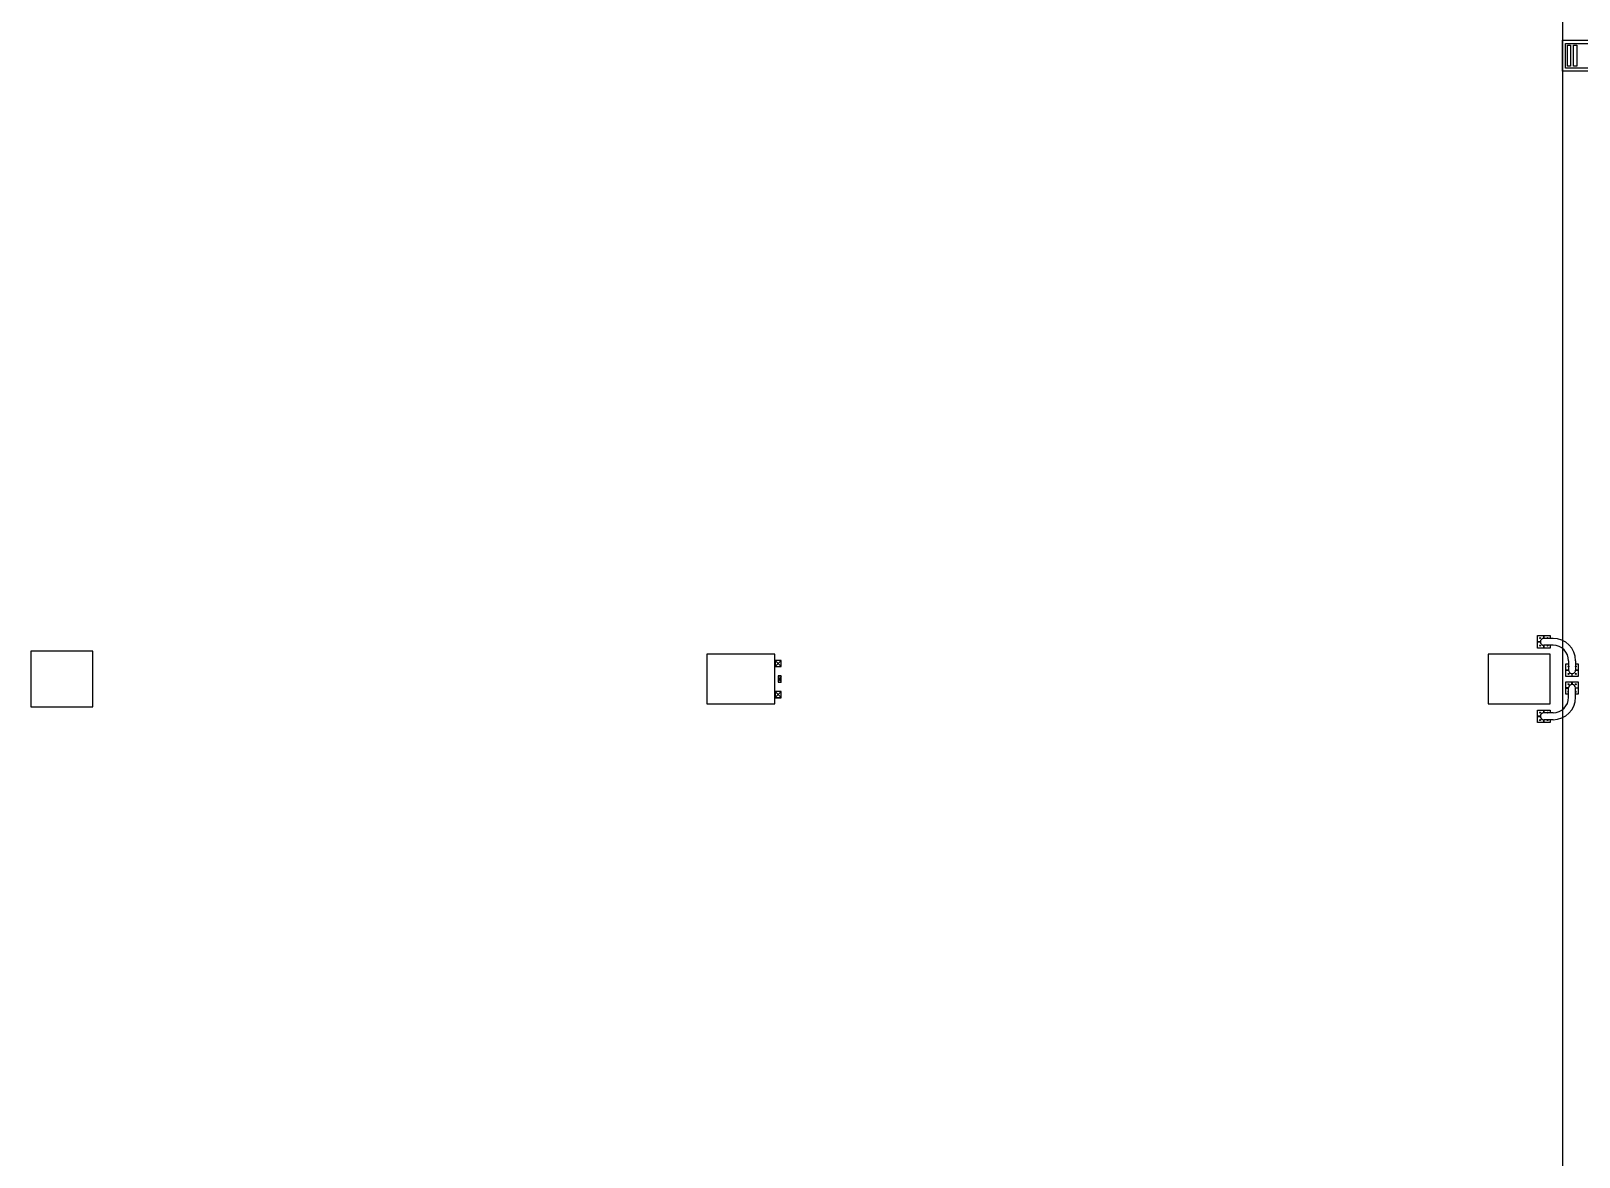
# Model space of a CAD drawing. Header units: millimetres. Extents: x 0 to 356400, y 0 to 68257.
# Drawn here: x 110496 to 111495, y 5490 to 6216 of the extents above; entities that cross this region are included whole.
import ezdxf

# ---------------------------------------------------------------- set-up
doc = ezdxf.new("R2010")
doc.units = ezdxf.units.MM
doc.header["$LTSCALE"] = 75
doc.layers.add('8', color=8, linetype='Continuous')

# ---------------------------------------------------------------- blocks, each defined once
blk = doc.blocks.new('G$C7369CDF7')
at = {"layer": '8'}
for p, q in [((28930, 58050), (28930, 72750)), ((28980, 58100), (28980, 72700)), ((29380, 72700), (29380, 58100)), ((29430, 72750), (29430, 58050)), ((29010, 58230), (29010, 58280)), ((29010, 58280), (29350, 58280)), ((29350, 58230), (29010, 58230)), ((29010, 58130), (29010, 58180)), ((29010, 58180), (29350, 58180)), ((29350, 58280), (29350, 58230)), ((29350, 58180), (29350, 58130)), ((38936, 58262), (39086, 58262)), ((38986, 58262), (38986, 58306)), ((38986, 58306), (39186, 58306)), ((39084, 58302), (39084, 58262)), ((39088, 58302), (39084, 58302)), ((39088, 58262), (39088, 58302)), ((39182, 58208), (39142, 58208)), ((39142, 58204), (39182, 58204)), ((39182, 58204), (39182, 58208)), ((39186, 58306), (39186, 58106)), ((39274, 58106), (39274, 58306)), ((39274, 58306), (39474, 58306)), ((39278, 58204), (39278, 58208)), ((39278, 58208), (39318, 58208)), ((39318, 58204), (39278, 58204)), ((39372, 58302), (39376, 58302)), ((39372, 58262), (39372, 58302)), ((39524, 58262), (39374, 58262)), ((39376, 58302), (39376, 58262)), ((39474, 58306), (39474, 58262)), ((21630, 58050), (97030, 58050)), ((29430, 58050), (28930, 58050)), ((29380, 58100), (28980, 58100)), ((29350, 58130), (29010, 58130)), ((38936, 58150), (39086, 58150)), ((38986, 58106), (38986, 58150)), ((39186, 58106), (38986, 58106)), ((39084, 58110), (39084, 58150)), ((39088, 58110), (39084, 58110)), ((39088, 58150), (39088, 58110)), ((39474, 58106), (39274, 58106)), ((39372, 58150), (39372, 58110)), ((39372, 58110), (39376, 58110)), ((39524, 58150), (39374, 58150)), ((39376, 58110), (39376, 58150)), ((39474, 58150), (39474, 58106)), ((38530, 57650), (38530, 57850)), ((38530, 57850), (38574, 57850)), ((38534, 57752), (38574, 57752)), ((38534, 57748), (38534, 57752)), ((38574, 57748), (38534, 57748)), ((38574, 57900), (38574, 57750)), ((38628, 57654), (38628, 57694)), ((38632, 57694), (38632, 57654)), ((38686, 57900), (38686, 57750)), ((38686, 57850), (38730, 57850)), ((38726, 57752), (38686, 57752)), ((38686, 57748), (38726, 57748)), ((38726, 57748), (38726, 57752)), ((38730, 57850), (38730, 57650)), ((39630, 57850), (38830, 57850)), ((38830, 57850), (38830, 56850)), ((39630, 56850), (39630, 57850)), ((39730, 57650), (39730, 57850)), ((39730, 57850), (39774, 57850)), ((39734, 57748), (39734, 57752)), ((39734, 57752), (39774, 57752)), ((39774, 57748), (39734, 57748)), ((39774, 57900), (39774, 57750)), ((39828, 57694), (39828, 57654)), ((39832, 57654), (39832, 57694)), ((39886, 57900), (39886, 57750)), ((39886, 57850), (39930, 57850)), ((39926, 57752), (39886, 57752)), ((39886, 57748), (39926, 57748)), ((39926, 57748), (39926, 57752)), ((39930, 57850), (39930, 57650)), ((38730, 57650), (38530, 57650)), ((38632, 57654), (38628, 57654)), ((39930, 57650), (39730, 57650)), ((39828, 57654), (39832, 57654)), ((38830, 56850), (39630, 56850)), ((39030, 45450), (38930, 45450)), ((38930, 45450), (38930, 45350)), ((38933, 45352), (39028, 45448)), ((38933, 45448), (39028, 45352)), ((39028, 45448), (38933, 45448)), ((38933, 45448), (38933, 45352)), ((39028, 45352), (39028, 45448)), ((39030, 45350), (39030, 45450)), ((39280, 45450, -103000), (39180, 45450, -103000)), ((39180, 45450, -103000), (39180, 45400, -103000)), ((39183, 45402, -103000), (39278, 45448, -103000)), ((39183, 45448, -103000), (39278, 45402, -103000)), ((39278, 45448, -103000), (39183, 45448, -103000)), ((39183, 45448, -103000), (39183, 45402, -103000)), ((39278, 45402, -103000), (39278, 45448, -103000)), ((39280, 45400, -103000), (39280, 45450, -103000)), ((39530, 45450), (39430, 45450)), ((39430, 45450), (39430, 45350)), ((39433, 45352), (39528, 45448)), ((39433, 45448), (39528, 45352)), ((39528, 45448), (39433, 45448)), ((39433, 45448), (39433, 45352)), ((39528, 45352), (39528, 45448)), ((39530, 45350), (39530, 45450)), ((39630, 45350), (38830, 45350)), ((38830, 45350), (38830, 44250)), ((38930, 45350), (39030, 45350)), ((38933, 45352), (39028, 45352)), ((39180, 45400, -103000), (39280, 45400, -103000)), ((39183, 45402, -103000), (39278, 45402, -103000)), ((39430, 45350), (39530, 45350)), ((39433, 45352), (39528, 45352)), ((39630, 44250), (39630, 45350)), ((38830, 44250), (39630, 44250)), ((39680, 34350), (38780, 34350)), ((38780, 34350), (38780, 33350)), ((39680, 33350), (39680, 34350)), ((38780, 33350), (39680, 33350))]:
    blk.add_line(p, q, dxfattribs=at)
for centre in [(39026, 58266), (39146, 58266), (39314, 58266), (39026, 58146), (39146, 58146), (39314, 58146), (38570, 57690), (38690, 57690), (39770, 57810), (39770, 57690), (39890, 57810), (39890, 57690)]:
    blk.add_circle(centre, 8, dxfattribs=at)
for centre, radius, start, end in [((38936, 57900), 362, 90, 180), ((39086, 58206), 56, 270, 90), ((39374, 58206), 56, 90, 270), ((39434, 58266), 8, 330, 210), ((39524, 57900), 362, 0, 90), ((38936, 57900), 250, 90, 180), ((39434, 58146), 8, 150, 30), ((39524, 57900), 250, 0, 90), ((38570, 57810), 8, 60, 300), ((38630, 57750), 56, 180, 0), ((38690, 57810), 8, 240, 120), ((39830, 57750), 56, 180, 0)]:
    blk.add_arc(centre, radius, start, end, dxfattribs=at)

msp = doc.modelspace()

# ---------------------------------------------------------------- block references
at = {"xscale": 0.04000000000000001, "yscale": 0.04000000000000001, "zscale": 0.04000000000000001, "rotation": 270}
msp.add_blockref('G$C7369CDF7', (109162.17, 7367.09), dxfattribs=at)

doc.saveas('drawing.dxf')
